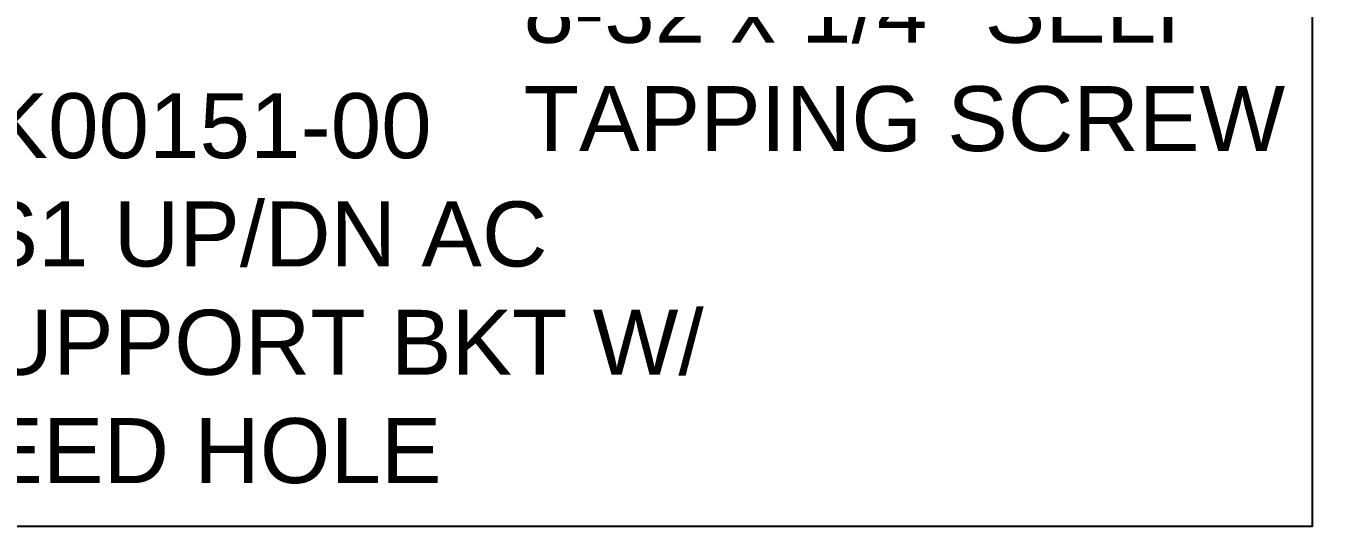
# Model space of a CAD drawing. Extents: x -0.5 to 12.5, y -8.2 to 0.
# Drawn here: x 5.267 to 9.028, y -8.227 to -6.78 of the extents above; entities that cross this region are included whole.
import ezdxf
from ezdxf import colors
from ezdxf.entities.mleader import LeaderData, LeaderLine
from ezdxf.math import Vec2, Vec3

# ---------------------------------------------------------------- set-up
doc = ezdxf.new("R2010")
doc.units = 0
doc.header["$LTSCALE"] = 0.5
doc.header["$MEASUREMENT"] = 0
doc.layers.add('FAB DWG', color=221, linetype='CONTINUOUS')
doc.layers.add('Text-Unprinted', color=131, linetype='CONTINUOUS', plot=False)
doc.styles.add('LSAD_Standard', font='arial.ttf')

msp = doc.modelspace()

# ---------------------------------------------------------------- linework, layer by layer
at = {"layer": 'Text-Unprinted', "ltscale": 0.5, "transparency": 16777216}
msp.add_lwpolyline([(8.989, 0), (0, 0), (0, -8.2266), (8.989, -8.2266)], close=True, dxfattribs=at)

# ---------------------------------------------------------------- leaders
at = {"layer": 'FAB DWG', "ltscale": 0.5, "transparency": 16777216}
ml = msp.add_multileader_mtext('Standard', dxfattribs=at)
ml.set_content('BK00151-00\\PLS1 UP/DN AC SUPPORT BKT W/ FEED HOLE ', color=256, style='LSAD_Standard')
ml.set_leader_properties()
ml.build(insert=Vec2(0, 0))
ml.multileader.update_dxf_attribs({"text_left_attachment_type": 2, "dogleg_length": 0.2098, "arrow_head_size": 0.4231})
ctx = ml.context
ctx.base_point, ctx.char_height, ctx.arrow_head_size, ctx.landing_gap_size, ctx.plane_origin = Vec3(4.7777, -7.5452), 0.188, 0.4231, 0.2031, Vec3(3.8666, -10.0868)
ctx.left_attachment = 2
notes = []
notes.append((ctx, [(0, (1, 1, 0), (4.3889, -7.5452), (1, 0), 0.3888, [(0, [(4.1535, -4.4148)], 0, [])])]))
ctx.mtext.insert, ctx.mtext.width, ctx.mtext.flow_direction = Vec3(4.9808, -6.9742), 2.910573, 5
ml = msp.add_multileader_mtext('Standard', dxfattribs=at)
ml.set_content('\\A1;HW00814-00\\P8-32 x 1/4" SELF TAPPING SCREW', color=256, style='LSAD_Standard')
ml.set_leader_properties()
ml.build(insert=Vec2(0, 0))
ml.multileader.update_dxf_attribs({"text_left_attachment_type": 2, "dogleg_length": 0.2098, "arrow_head_size": 0.4231})
ctx = ml.context
ctx.base_point, ctx.char_height, ctx.arrow_head_size, ctx.landing_gap_size, ctx.plane_origin = Vec3(6.5037, -6.7395), 0.188, 0.4231, 0.2031, Vec3(3.1677, -7.2123)
ctx.left_attachment = 2
notes.append((ctx, [(0, (1, 1, 0), (6.1149, -6.7395), (1, 0), 0.3888, [(1, [(6.5603, -5.3073), (5.7101, -5.218)], 0, [])])]))
ctx.mtext.insert, ctx.mtext.width, ctx.mtext.flow_direction = Vec3(6.7068, -6.327), 2.32143, 5
for ctx, leaders in notes:
    for number, flags, end, landing, length, lines in leaders:
        leader = LeaderData()
        leader.index, (leader.has_last_leader_line, leader.has_dogleg_vector, leader.attachment_direction) = number, flags
        leader.last_leader_point, leader.dogleg_vector, leader.dogleg_length = Vec3(end), Vec3(landing), length
        for number, points, colour, breaks in lines:
            line = LeaderLine()
            line.index, line.vertices, line.color, line.breaks = number, Vec3.list(points), colors.encode_raw_color(colour), breaks
            leader.lines.append(line)
        ctx.leaders.append(leader)

doc.saveas('drawing.dxf')
